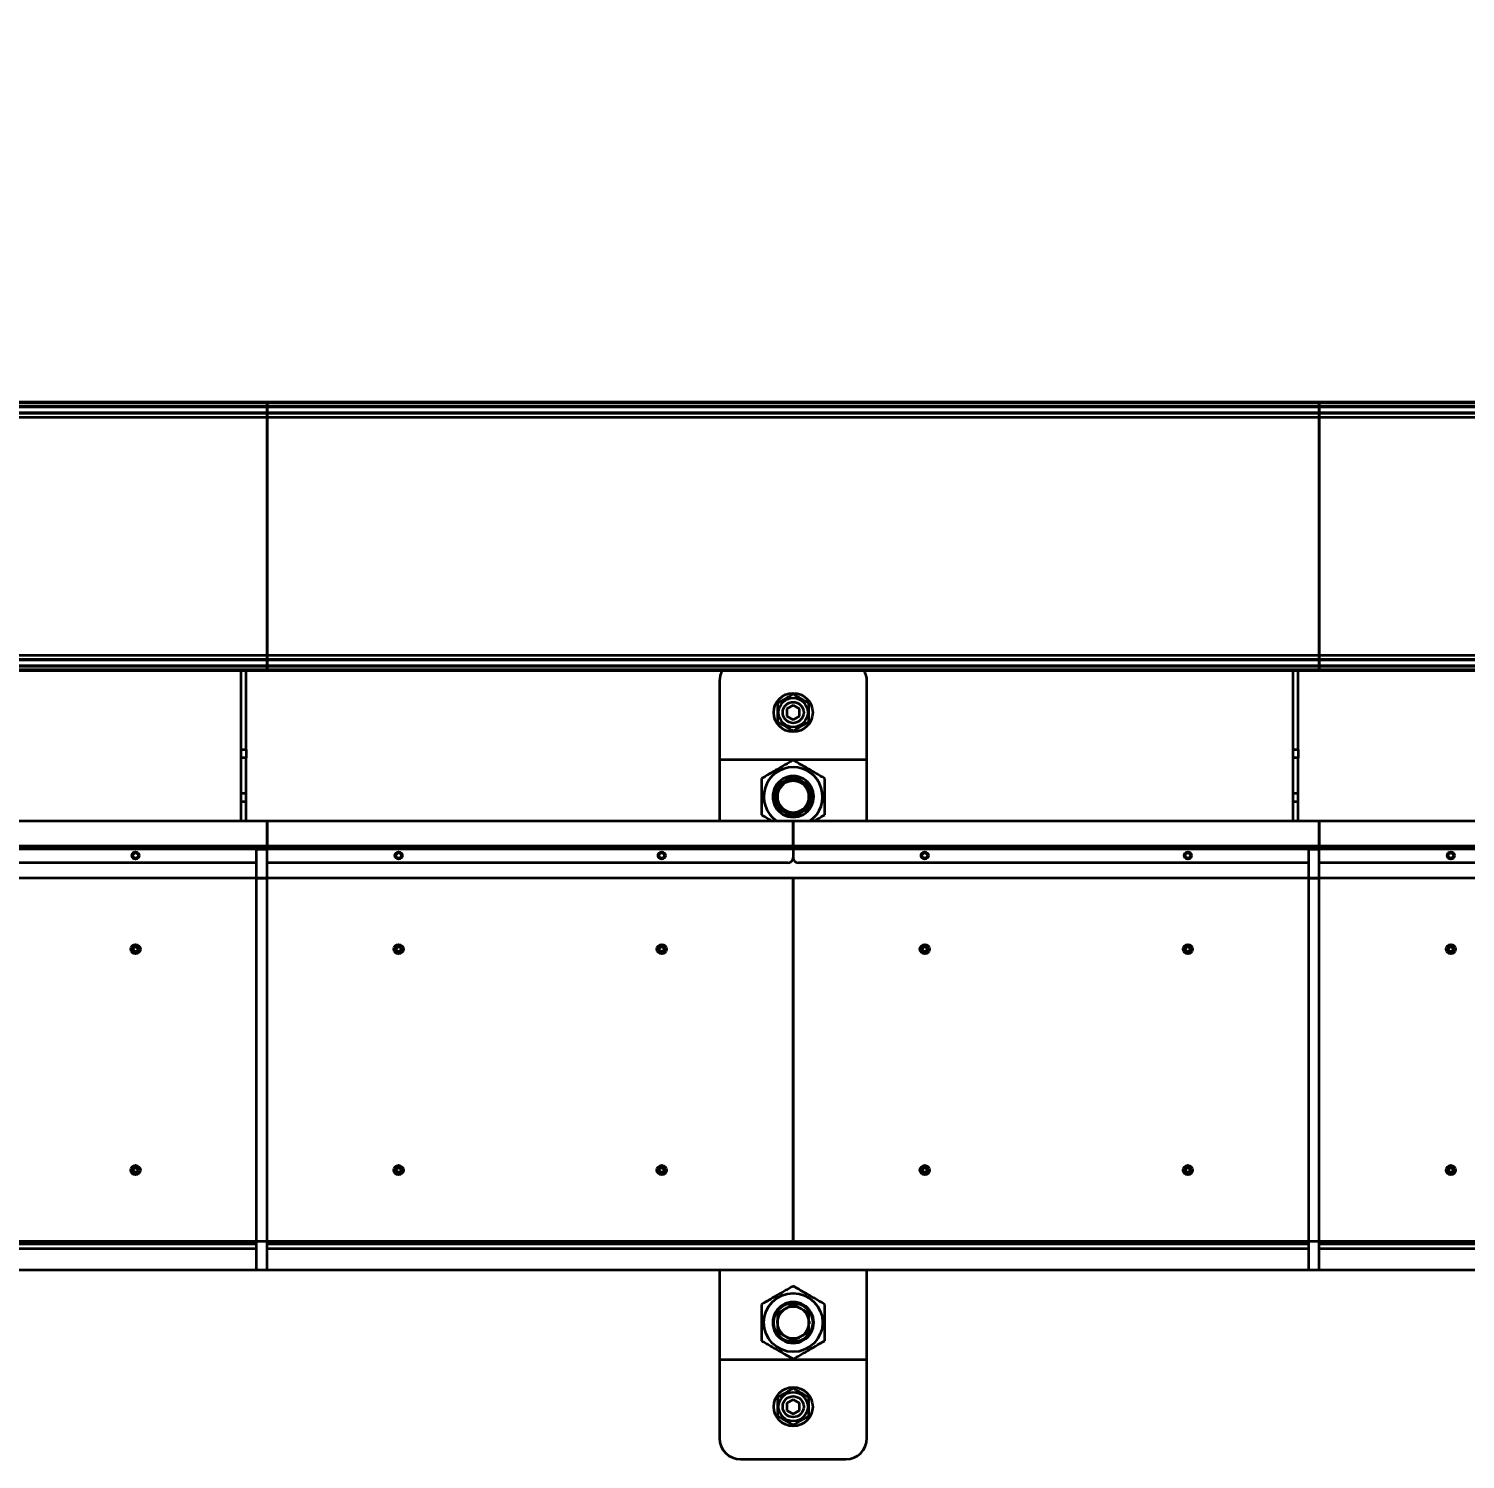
# Model space of a CAD drawing. Header units: millimetres. Extents: x 0 to 420, y 0 to 297.
# Drawn here: x 249.05 to 262.7, y 159.39 to 172.99 of the extents above; entities that cross this region are included whole.
import ezdxf

# ---------------------------------------------------------------- set-up
doc = ezdxf.new("R2010")
doc.units = ezdxf.units.MM
doc.layers.add('尺寸线层', color=150, linetype='Continuous')
doc.styles.add('SLDTEXTSTYLE2', font='TXT', dxfattribs={"width": 0.7})
doc.dimstyles.new('SLDDIMSTYLE0', dxfattribs={"dimtxt": 3.5, "dimasz": 3.302, "dimexe": 0, "dimexo": 0.0625, "dimgap": 0.875, "dimtad": 1, "dimdec": 1, "dimlfac": 100, "dimrnd": 1e-09, "dimzin": 12, "dimdsep": 46, "dimtxsty": 'SLDTEXTSTYLE2', "dimsah": 1, "dimcen": 0.09, "dimadec": 0, "dimazin": 3, "dimtfac": 1, "dimtdec": 3, "dimtofl": 0, "dimtmove": 0, "dimatfit": 3, "dimfxl": 0, "dimfrac": 2, "dimtolj": 1, "dimtzin": 12, "dimarcsym": 0})

# ---------------------------------------------------------------- blocks, each defined once
blk = doc.blocks.new('_D_6')
at = {"layer": '尺寸线层'}
for p, q in [((91.215, 164.917), (91.215, 234.192)), ((321.315, 165.187), (321.315, 234.192)), ((321.315, 233.192), (91.215, 233.192))]:
    blk.add_line(p, q, dxfattribs=at)
for points in [[(91.215, 233.192), (94.517, 232.684), (94.517, 233.7)], [(321.315, 233.192), (318.013, 233.7), (318.013, 232.684)]]:
    blk.add_solid(points, dxfattribs=at)
at = {"layer": '尺寸线层', "insert": (205.173, 237.704), "char_height": 3.5, "attachment_point": 1, "style": 'SLDTEXTSTYLE2'}
blk.add_mtext('23010', dxfattribs=at)
blk = doc.blocks.new('_D_7')
at = {"layer": '尺寸线层'}
for p, q in [((70.597, 160.402), (70.597, 246.192)), ((332.816, 175.117), (332.816, 246.192)), ((332.816, 245.192), (70.597, 245.192))]:
    blk.add_line(p, q, dxfattribs=at)
for points in [[(70.597, 245.192), (73.899, 244.684), (73.899, 245.7)], [(332.816, 245.192), (329.514, 245.7), (329.514, 244.684)]]:
    blk.add_solid(points, dxfattribs=at)
at = {"layer": '尺寸线层', "insert": (202.876, 249.704), "char_height": 3.5, "attachment_point": 1, "style": 'SLDTEXTSTYLE2'}
blk.add_mtext('26221.85', dxfattribs=at)

msp = doc.modelspace()

# ---------------------------------------------------------------- linework, layer by layer
at = {"color": 7, "linetype": 'Continuous', "lineweight": 35}
for p, q in [((251.3154, 169.4422), (241.3154, 169.4422)), ((241.3154, 169.4372), (251.3154, 169.4372)), ((251.3154, 169.4422), (251.3154, 169.4372)), ((261.3154, 169.4422), (251.3154, 169.4422)), ((251.3154, 169.4372), (251.3154, 169.4422)), ((251.3154, 169.4019), (251.3154, 169.4372)), ((251.3154, 169.4372), (251.3154, 169.4019)), ((251.3154, 169.4372), (261.3154, 169.4372)), ((271.3154, 169.4422), (261.3154, 169.4422)), ((261.3154, 169.4372), (261.3154, 169.4422)), ((261.3154, 169.4422), (261.3154, 169.4372)), ((261.3154, 169.4372), (261.3154, 169.4019)), ((261.3154, 169.4372), (271.3154, 169.4372)), ((261.3154, 169.4019), (261.3154, 169.4372)), ((251.3154, 169.4019), (241.3154, 169.4019)), ((241.3154, 169.3976), (251.3154, 169.3976)), ((251.3154, 169.3429), (241.3154, 169.3429)), ((241.3154, 169.3422), (251.3154, 169.3422)), ((241.3154, 169.3372), (251.3154, 169.3372)), ((251.3154, 169.4019), (251.3154, 169.3976)), ((251.3154, 169.3976), (251.3154, 169.4019)), ((261.3154, 169.4019), (251.3154, 169.4019)), ((251.3154, 169.3429), (251.3154, 169.3976)), ((251.3154, 169.3976), (261.3154, 169.3976)), ((251.3154, 169.3976), (251.3154, 169.3429)), ((251.3154, 169.3429), (251.3154, 169.3422)), ((261.3154, 169.3429), (251.3154, 169.3429)), ((251.3154, 169.3422), (251.3154, 169.3429)), ((251.3154, 169.3372), (251.3154, 169.3422)), ((251.3154, 169.3422), (261.3154, 169.3422)), ((251.3154, 169.3422), (251.3154, 169.3372)), ((251.3154, 169.2972), (251.3154, 169.3372)), ((251.3154, 169.3372), (261.3154, 169.3372)), ((251.3154, 169.3372), (251.3154, 169.2972)), ((271.3154, 169.4019), (261.3154, 169.4019)), ((261.3154, 169.3976), (261.3154, 169.4019)), ((261.3154, 169.4019), (261.3154, 169.3976)), ((261.3154, 169.3976), (271.3154, 169.3976)), ((261.3154, 169.3976), (261.3154, 169.3429)), ((261.3154, 169.3429), (261.3154, 169.3976)), ((271.3154, 169.3429), (261.3154, 169.3429)), ((261.3154, 169.3422), (261.3154, 169.3429)), ((261.3154, 169.3429), (261.3154, 169.3422)), ((261.3154, 169.3422), (271.3154, 169.3422)), ((261.3154, 169.3422), (261.3154, 169.3372)), ((261.3154, 169.3372), (261.3154, 169.3422)), ((261.3154, 169.3372), (271.3154, 169.3372)), ((261.3154, 169.3372), (261.3154, 169.2972)), ((261.3154, 169.2972), (261.3154, 169.3372)), ((251.3154, 169.2972), (241.3154, 169.2972)), ((251.3154, 167.0372), (251.3154, 169.2972)), ((251.3154, 169.2972), (251.3154, 167.0372)), ((261.3154, 169.2972), (251.3154, 169.2972)), ((261.3154, 167.0372), (261.3154, 169.2972)), ((261.3154, 169.2972), (261.3154, 167.0372)), ((271.3154, 169.2972), (261.3154, 169.2972)), ((241.3154, 167.0372), (251.3154, 167.0372)), ((251.3154, 166.9972), (241.3154, 166.9972)), ((251.3154, 166.9922), (241.3154, 166.9922)), ((241.3154, 166.9916), (251.3154, 166.9916)), ((251.3154, 166.9972), (251.3154, 167.0372)), ((251.3154, 167.0372), (251.3154, 166.9972)), ((251.3154, 167.0372), (261.3154, 167.0372)), ((251.3154, 166.9922), (251.3154, 166.9972)), ((261.3154, 166.9972), (251.3154, 166.9972)), ((251.3154, 166.9972), (251.3154, 166.9922)), ((251.3154, 166.9922), (251.3154, 166.9916)), ((261.3154, 166.9922), (251.3154, 166.9922)), ((251.3154, 166.9916), (251.3154, 166.9922)), ((251.3154, 166.9369), (251.3154, 166.9916)), ((251.3154, 166.9916), (261.3154, 166.9916)), ((251.3154, 166.9916), (251.3154, 166.9369)), ((261.3154, 167.0372), (261.3154, 166.9972)), ((261.3154, 166.9972), (261.3154, 167.0372)), ((261.3154, 167.0372), (271.3154, 167.0372)), ((271.3154, 166.9972), (261.3154, 166.9972)), ((261.3154, 166.9972), (261.3154, 166.9922)), ((261.3154, 166.9922), (261.3154, 166.9972)), ((271.3154, 166.9922), (261.3154, 166.9922)), ((261.3154, 166.9916), (261.3154, 166.9922)), ((261.3154, 166.9922), (261.3154, 166.9916)), ((261.3154, 166.9916), (271.3154, 166.9916)), ((261.3154, 166.9916), (261.3154, 166.9369)), ((261.3154, 166.9369), (261.3154, 166.9916)), ((251.3154, 166.9369), (241.3154, 166.9369)), ((241.3154, 166.9326), (251.3154, 166.9326)), ((251.3154, 166.8972), (241.3154, 166.8972)), ((241.3154, 166.8922), (251.3154, 166.8922)), ((251.0654, 166.8922), (251.0654, 166.1403)), ((251.1154, 166.1403), (251.1154, 166.8922)), ((251.3154, 166.9369), (251.3154, 166.9326)), ((251.3154, 166.9326), (251.3154, 166.9369)), ((261.3154, 166.9369), (251.3154, 166.9369)), ((251.3154, 166.8972), (251.3154, 166.9326)), ((251.3154, 166.9326), (251.3154, 166.8972)), ((251.3154, 166.9326), (261.3154, 166.9326)), ((251.3154, 166.8972), (251.3154, 166.8922)), ((261.3154, 166.8972), (251.3154, 166.8972)), ((251.3154, 166.8922), (251.3154, 166.8972)), ((251.3154, 166.8922), (261.3154, 166.8922)), ((261.0654, 166.8922), (261.0654, 166.1403)), ((261.1154, 166.1403), (261.1154, 166.8922)), ((261.3154, 166.9326), (261.3154, 166.9369)), ((271.3154, 166.9369), (261.3154, 166.9369)), ((261.3154, 166.9369), (261.3154, 166.9326)), ((261.3154, 166.9326), (261.3154, 166.8972)), ((261.3154, 166.9326), (271.3154, 166.9326)), ((261.3154, 166.8972), (261.3154, 166.9326)), ((271.3154, 166.8972), (261.3154, 166.8972)), ((261.3154, 166.8922), (261.3154, 166.8972)), ((261.3154, 166.8972), (261.3154, 166.8922)), ((261.3154, 166.8922), (271.3154, 166.8922)), ((255.6154, 166.7922), (255.6154, 166.0422)), ((257.0154, 166.0422), (257.0154, 166.7922)), ((256.3154, 166.5615), (256.2554, 166.5269)), ((256.2554, 166.5269), (256.2554, 166.4576)), ((256.2554, 166.4576), (256.3154, 166.423)), ((256.3754, 166.5269), (256.3154, 166.5615)), ((256.3154, 166.423), (256.3754, 166.4576)), ((256.3754, 166.4576), (256.3754, 166.5269)), ((251.0654, 166.1403), (251.1154, 166.1403)), ((251.0654, 166.1403), (251.0654, 166.0622)), ((251.1154, 166.0622), (251.0654, 166.0622)), ((251.0654, 166.0622), (251.0654, 165.7223)), ((251.1154, 166.1403), (251.1154, 166.0622)), ((251.1154, 165.7223), (251.1154, 166.0622)), ((255.6154, 166.0422), (255.6154, 165.4622)), ((257.0154, 166.0422), (255.6154, 166.0422)), ((257.0154, 165.4622), (257.0154, 166.0422)), ((261.0654, 166.1403), (261.1154, 166.1403)), ((261.0654, 166.1403), (261.0654, 166.0622)), ((261.1154, 166.0622), (261.0654, 166.0622)), ((261.0654, 166.0622), (261.0654, 165.7223)), ((261.1154, 166.1403), (261.1154, 166.0622)), ((261.1154, 165.7223), (261.1154, 166.0622)), ((256.1465, 165.7897), (256.3154, 165.8872)), ((256.3154, 165.8872), (256.4842, 165.7897)), ((256.1465, 165.7897), (256.1465, 165.5947)), ((256.4842, 165.7897), (256.4842, 165.5947)), ((251.1154, 165.7223), (251.0654, 165.7223)), ((251.0654, 165.7223), (251.0654, 165.6442)), ((251.1154, 165.6442), (251.0654, 165.6442)), ((251.0654, 165.6442), (251.0654, 165.4622)), ((251.1154, 165.6442), (251.1154, 165.7223)), ((251.1154, 165.4622), (251.1154, 165.6442)), ((256.466, 165.7022), (256.4663, 165.6895)), ((261.1154, 165.7223), (261.0654, 165.7223)), ((261.0654, 165.7223), (261.0654, 165.6442)), ((261.1154, 165.6442), (261.0654, 165.6442)), ((261.0654, 165.6442), (261.0654, 165.4622)), ((261.1154, 165.6442), (261.1154, 165.7223)), ((261.1154, 165.4622), (261.1154, 165.6442)), ((256.1465, 165.5947), (256.3154, 165.4972)), ((256.3154, 165.4972), (256.4842, 165.5947)), ((246.3154, 165.4622), (251.3154, 165.4622)), ((251.3154, 165.2222), (251.3154, 165.4622)), ((251.3154, 165.4622), (251.3154, 165.2222)), ((251.3154, 165.4622), (256.3154, 165.4622)), ((256.3154, 165.4622), (261.3154, 165.4622)), ((256.3154, 165.2222), (256.3154, 165.4622)), ((256.3154, 165.4622), (256.3154, 165.2222)), ((261.3154, 165.2222), (261.3154, 165.4622)), ((261.3154, 165.4622), (261.3154, 165.2222)), ((261.3154, 165.4622), (266.3154, 165.4622)), ((251.3154, 165.2222), (246.3154, 165.2222)), ((251.3154, 165.2222), (251.3154, 165.2022)), ((256.3154, 165.2222), (251.3154, 165.2222)), ((251.3154, 165.2022), (251.3154, 165.2222)), ((261.3154, 165.2222), (256.3154, 165.2222)), ((256.3154, 165.2222), (256.3154, 165.2022)), ((256.3154, 165.2022), (256.3154, 165.2222)), ((261.3154, 165.2222), (261.3154, 165.2022)), ((266.3154, 165.2222), (261.3154, 165.2222)), ((261.3154, 165.2022), (261.3154, 165.2222)), ((246.3154, 165.2022), (251.3154, 165.2022)), ((251.2154, 165.1922), (246.3154, 165.1922)), ((251.2154, 165.1922), (251.3154, 165.1922)), ((251.2154, 164.9172), (251.2154, 165.1922)), ((251.3154, 165.1922), (251.3154, 165.2022)), ((251.3154, 165.2022), (256.3154, 165.2022)), ((251.3154, 165.2022), (251.3154, 165.1922)), ((251.3154, 164.9172), (251.3154, 165.1922)), ((256.3154, 165.1922), (251.3154, 165.1922)), ((256.3154, 165.2022), (261.3154, 165.2022)), ((256.3154, 165.1922), (256.3154, 165.2022)), ((256.3154, 165.2022), (256.3154, 165.1922)), ((256.3154, 165.1922), (256.3154, 165.1122)), ((256.3154, 165.1922), (256.3154, 165.1122)), ((261.2154, 165.1922), (256.3154, 165.1922)), ((261.2154, 164.9172), (261.2154, 165.1922)), ((261.2154, 165.1922), (261.3154, 165.1922)), ((261.3154, 165.1922), (261.3154, 165.2022)), ((261.3154, 165.2022), (266.3154, 165.2022)), ((261.3154, 165.2022), (261.3154, 165.1922)), ((261.3154, 164.9172), (261.3154, 165.1922)), ((266.3154, 165.1922), (261.3154, 165.1922)), ((251.2154, 165.0622), (246.3654, 165.0622)), ((256.2654, 165.0622), (251.3154, 165.0622)), ((261.2154, 165.0622), (256.3654, 165.0622)), ((266.2654, 165.0622), (261.3154, 165.0622)), ((251.3154, 164.9172), (246.3154, 164.9172)), ((251.2154, 161.4672), (251.2154, 164.9172)), ((251.2154, 164.9172), (251.3154, 164.9172)), ((256.3154, 164.9172), (251.3154, 164.9172)), ((251.3154, 161.4672), (251.3154, 164.9172)), ((256.3154, 161.4672), (256.3154, 164.9172)), ((256.3154, 164.9172), (256.3154, 161.4672)), ((261.3154, 164.9172), (256.3154, 164.9172)), ((261.2154, 161.4672), (261.2154, 164.9172)), ((261.2154, 164.9172), (261.3154, 164.9172)), ((266.3154, 164.9172), (261.3154, 164.9172)), ((261.3154, 161.4672), (261.3154, 164.9172)), ((241.3154, 161.4422), (251.2154, 161.4422)), ((251.2154, 161.3922), (241.3154, 161.3922)), ((246.3154, 161.4672), (251.3154, 161.4672)), ((251.2154, 161.4672), (251.3154, 161.4672)), ((251.2154, 161.1922), (251.2154, 161.4672)), ((251.3154, 161.4672), (256.3154, 161.4672)), ((251.3154, 161.1922), (251.3154, 161.4672)), ((251.3154, 161.4422), (261.2154, 161.4422)), ((261.2154, 161.3922), (251.3154, 161.3922)), ((256.3154, 161.4672), (261.3154, 161.4672)), ((261.2154, 161.4672), (261.3154, 161.4672)), ((261.2154, 161.1922), (261.2154, 161.4672)), ((261.3154, 161.4672), (266.3154, 161.4672)), ((261.3154, 161.1922), (261.3154, 161.4672)), ((261.3154, 161.4422), (271.2154, 161.4422)), ((271.2154, 161.3922), (261.3154, 161.3922)), ((241.3154, 161.1922), (251.2154, 161.1922)), ((251.2154, 161.1922), (251.3154, 161.1922)), ((251.3154, 161.1922), (261.2154, 161.1922)), ((255.6154, 161.1922), (255.6154, 160.3422)), ((257.0154, 160.3422), (257.0154, 161.1922)), ((261.2154, 161.1922), (261.3154, 161.1922)), ((261.3154, 161.1922), (271.2154, 161.1922)), ((256.3154, 160.8872), (256.2964, 160.8763)), ((256.3344, 160.8763), (256.3154, 160.8872)), ((256.1655, 160.8007), (256.1465, 160.7897)), ((256.1465, 160.7897), (256.1465, 160.7678)), ((256.4842, 160.7897), (256.4652, 160.8007)), ((256.4659, 160.7039), (256.4659, 160.6809)), ((256.4842, 160.7897), (256.4842, 160.7678)), ((256.1465, 160.6167), (256.1465, 160.5947)), ((256.1655, 160.5838), (256.1465, 160.5947)), ((256.4842, 160.5947), (256.4652, 160.5838)), ((256.4842, 160.6167), (256.4842, 160.5947)), ((256.3154, 160.4972), (256.2964, 160.5082)), ((256.3344, 160.5082), (256.3154, 160.4972)), ((255.6154, 160.3422), (257.0154, 160.3422)), ((255.6154, 160.3422), (255.6154, 159.5922)), ((257.0154, 159.5922), (257.0154, 160.3422)), ((256.3154, 159.9615), (256.2554, 159.9269)), ((256.2554, 159.9269), (256.2554, 159.8576)), ((256.3754, 159.9269), (256.3154, 159.9615)), ((256.3754, 159.8576), (256.3754, 159.9269)), ((256.2554, 159.8576), (256.3154, 159.823)), ((256.3154, 159.823), (256.3754, 159.8576)), ((255.8154, 159.3922), (256.8154, 159.3922))]:
    msp.add_line(p, q, dxfattribs=at)
at = {"color": 7, "linetype": 'Continuous', "lineweight": 35, "flags": 128}
for points in [[(256.3771, 165.83), (256.3905, 165.8232), (256.4044, 165.8142)], [(256.2451, 165.5586), (256.2427, 165.5599), (256.2336, 165.5653)], [(256.4014, 165.5682), (256.3995, 165.5668), (256.3816, 165.5565)], [(256.1647, 160.683), (256.1651, 160.7066), (256.1655, 160.7106)], [(256.2276, 160.8151), (256.2379, 160.8219), (256.2533, 160.8299)]]:
    msp.add_lwpolyline(points, dxfattribs=at)
at = {"color": 7, "linetype": 'Continuous', "lineweight": 35}
for centre, radius in [((256.3154, 166.4922), 0.185), ((256.3154, 166.4922), 0.1385), ((256.3154, 166.4922), 0.1), ((250.0654, 165.1322), 0.035), ((250.0654, 165.1322), 0.025), ((252.5654, 165.1322), 0.035), ((252.5654, 165.1322), 0.025), ((255.0654, 165.1322), 0.035), ((255.0654, 165.1322), 0.025), ((257.5654, 165.1322), 0.035), ((257.5654, 165.1322), 0.025), ((260.0654, 165.1322), 0.035), ((260.0654, 165.1322), 0.025), ((262.5654, 165.1322), 0.035), ((262.5654, 165.1322), 0.025), ((250.0654, 164.2422), 0.045), ((250.0654, 164.2422), 0.0275), ((250.0654, 164.2422), 0.021), ((252.5654, 164.2422), 0.045), ((252.5654, 164.2422), 0.0275), ((252.5654, 164.2422), 0.021), ((255.0654, 164.2422), 0.045), ((255.0654, 164.2422), 0.0275), ((255.0654, 164.2422), 0.021), ((257.5654, 164.2422), 0.045), ((257.5654, 164.2422), 0.0275), ((257.5654, 164.2422), 0.021), ((260.0654, 164.2422), 0.045), ((260.0654, 164.2422), 0.0275), ((260.0654, 164.2422), 0.021), ((262.5654, 164.2422), 0.045), ((262.5654, 164.2422), 0.0275), ((262.5654, 164.2422), 0.021), ((250.0654, 162.1422), 0.045), ((250.0654, 162.1422), 0.0275), ((250.0654, 162.1422), 0.021), ((252.5654, 162.1422), 0.045), ((252.5654, 162.1422), 0.0275), ((252.5654, 162.1422), 0.021), ((255.0654, 162.1422), 0.045), ((255.0654, 162.1422), 0.0275), ((255.0654, 162.1422), 0.021), ((257.5654, 162.1422), 0.045), ((257.5654, 162.1422), 0.0275), ((257.5654, 162.1422), 0.021), ((260.0654, 162.1422), 0.045), ((260.0654, 162.1422), 0.0275), ((260.0654, 162.1422), 0.021), ((262.5654, 162.1422), 0.045), ((262.5654, 162.1422), 0.0275), ((262.5654, 162.1422), 0.021), ((256.3154, 160.6922), 0.2795), ((256.3154, 160.6922), 0.185), ((256.3154, 159.8922), 0.185), ((256.3154, 159.8922), 0.1385), ((256.3154, 159.8922), 0.1)]:
    msp.add_circle(centre, radius, dxfattribs=at)
for centre, radius, start, end in [((255.8154, 166.7922), 0.2, 150, 180), ((256.8154, 166.7922), 0.2, 0, 30), ((256.3154, 165.6922), 0.2795, 304.62404, 235.37596), ((256.3154, 165.6922), 0.195, 90, 150), ((256.3154, 165.6922), 0.195, 30, 90), ((256.3154, 165.6922), 0.195, 150, 210), ((256.3154, 165.6922), 0.15, 120, 180), ((256.3154, 165.6922), 0.15, 60, 120), ((256.3154, 165.6922), 0.15, 0, 60), ((256.3154, 165.6922), 0.195, 330, 30), ((256.3154, 165.6922), 0.151, 176.50763, 187.52903), ((256.3154, 165.6922), 0.15, 180, 240), ((256.3154, 165.6922), 0.15, 300, 0), ((256.3154, 165.6922), 0.195, 210, 270), ((256.3154, 165.6922), 0.15, 240, 300), ((256.3154, 165.6922), 0.195, 270, 330), ((256.2654, 165.1122), 0.05, 270, 0), ((256.3654, 165.1122), 0.05, 180, 270), ((256.3154, 160.6922), 0.195, 90, 150), ((256.3154, 160.6922), 0.15, 60, 120), ((256.3154, 160.6922), 0.195, 30, 90), ((256.3154, 160.6922), 0.195, 150, 210), ((256.3154, 160.6922), 0.15, 120, 180), ((256.3154, 160.6922), 0.15, 0, 60), ((256.3154, 160.6922), 0.195, 330, 30), ((256.3154, 160.6922), 0.195, 210, 270), ((256.3154, 160.6922), 0.151, 183.49237, 185.23986), ((256.3154, 160.6922), 0.15, 180, 240), ((256.3154, 160.6922), 0.15, 240, 300), ((256.3154, 160.6922), 0.195, 270, 330), ((256.3154, 160.6922), 0.15, 300, 0), ((255.8154, 159.5922), 0.2, 180, 270), ((256.8154, 159.5922), 0.2, 270, 0)]:
    msp.add_arc(centre, radius, start, end, dxfattribs=at)
for points, knots in [([(256.3154, 166.6654), (256.3024, 166.6579), (256.276, 166.6427), (256.237, 166.6202), (256.1998, 166.5987), (256.1769, 166.5855), (256.1654, 166.5788)], [0, 0, 0, 0, 0.2646136, 0.5349658, 0.7653524, 1, 1, 1, 1]), ([(256.1654, 166.5788), (256.1654, 166.5638), (256.1654, 166.5334), (256.1654, 166.4884), (256.1654, 166.4453), (256.1654, 166.419), (256.1654, 166.4056)], [0, 0, 0, 0, 0.2646136, 0.5349658, 0.7653524, 1, 1, 1, 1]), ([(256.4654, 166.5788), (256.4524, 166.5864), (256.426, 166.6016), (256.387, 166.6241), (256.3498, 166.6456), (256.3269, 166.6588), (256.3154, 166.6654)], [0, 0, 0, 0, 0.2646136, 0.5349658, 0.7653524, 1, 1, 1, 1]), ([(256.4654, 166.4056), (256.4654, 166.4207), (256.4654, 166.4511), (256.4654, 166.4961), (256.4654, 166.5391), (256.4654, 166.5655), (256.4654, 166.5788)], [0, 0, 0, 0, 0.2646136, 0.5349658, 0.7653524, 1, 1, 1, 1]), ([(256.1654, 166.4056), (256.1784, 166.3981), (256.2047, 166.3829), (256.2437, 166.3604), (256.281, 166.3389), (256.3038, 166.3257), (256.3154, 166.319)], [0, 0, 0, 0, 0.2646136, 0.5349658, 0.7653524, 1, 1, 1, 1]), ([(256.3154, 166.319), (256.3284, 166.3266), (256.3547, 166.3417), (256.3937, 166.3643), (256.431, 166.3858), (256.4538, 166.399), (256.4654, 166.4056)], [0, 0, 0, 0, 0.2646136, 0.5349658, 0.7653524, 1, 1, 1, 1]), ([(256.3154, 166.0387), (256.3024, 166.0312), (256.2765, 166.0162), (256.2366, 165.9932), (256.1959, 165.9697), (256.145, 165.9403), (256.0841, 165.9051), (256.0384, 165.8788), (256.0154, 165.8654)], [0, 0, 0, 0, 0.1323418, 0.2646462, 0.3999105, 0.5351505, 0.7654456, 1, 1, 1, 1]), ([(256.6154, 165.8654), (256.6024, 165.8729), (256.5765, 165.8879), (256.5366, 165.9109), (256.4959, 165.9344), (256.445, 165.9638), (256.3841, 165.999), (256.3384, 166.0253), (256.3154, 166.0387)], [0, 0, 0, 0, 0.1323418, 0.2646462, 0.3999105, 0.5351505, 0.7654456, 1, 1, 1, 1]), ([(256.0154, 165.8654), (256.0154, 165.8505), (256.0154, 165.8205), (256.0154, 165.7745), (256.0154, 165.7275), (256.0154, 165.6688), (256.0154, 165.5984), (256.0154, 165.5457), (256.0154, 165.519)], [0, 0, 0, 0, 0.1323418, 0.2646462, 0.3999105, 0.5351505, 0.7654456, 1, 1, 1, 1]), ([(256.2404, 165.8221), (256.2278, 165.8149), (256.2027, 165.8004), (256.1778, 165.786), (256.1654, 165.7788)], [0, 0, 0, 0, 0.4977806, 1, 1, 1, 1]), ([(256.1654, 165.7788), (256.1654, 165.7646), (256.1654, 165.7359), (256.1654, 165.7068), (256.1654, 165.6922)], [0, 0, 0, 0, 0.4981128, 1, 1, 1, 1]), ([(256.3154, 165.8654), (256.303, 165.8583), (256.2782, 165.844), (256.253, 165.8294), (256.2404, 165.8221)], [0, 0, 0, 0, 0.4981128, 1, 1, 1, 1]), ([(256.3904, 165.8221), (256.3778, 165.8294), (256.3527, 165.8439), (256.3278, 165.8582), (256.3154, 165.8654)], [0, 0, 0, 0, 0.4977806, 1, 1, 1, 1]), ([(256.4654, 165.7788), (256.453, 165.786), (256.4282, 165.8003), (256.403, 165.8149), (256.3904, 165.8221)], [0, 0, 0, 0, 0.4981128, 1, 1, 1, 1]), ([(256.4654, 165.6922), (256.4654, 165.7067), (256.4654, 165.7358), (256.4654, 165.7644), (256.4654, 165.7788)], [0, 0, 0, 0, 0.4977806, 1, 1, 1, 1]), ([(256.6154, 165.519), (256.6154, 165.534), (256.6154, 165.5639), (256.6154, 165.61), (256.6154, 165.657), (256.6154, 165.7157), (256.6154, 165.7861), (256.6154, 165.8388), (256.6154, 165.8654)], [0, 0, 0, 0, 0.1323418, 0.2646462, 0.3999105, 0.5351505, 0.7654456, 1, 1, 1, 1]), ([(256.1654, 165.6922), (256.1654, 165.6778), (256.1654, 165.6487), (256.1654, 165.62), (256.1654, 165.6056)], [0, 0, 0, 0, 0.4977806, 1, 1, 1, 1]), ([(256.4654, 165.6056), (256.4654, 165.6199), (256.4654, 165.6486), (256.4654, 165.6777), (256.4654, 165.6922)], [0, 0, 0, 0, 0.4981128, 1, 1, 1, 1]), ([(256.0154, 165.519), (256.0283, 165.5115), (256.0543, 165.4966), (256.0872, 165.4776), (256.1071, 165.4661), (256.1137, 165.4622)], [0, 0, 0, 0, 0.4009566, 0.8017998, 1, 1, 1, 1]), ([(256.1654, 165.6056), (256.1777, 165.5985), (256.2026, 165.5842), (256.2277, 165.5696), (256.2404, 165.5623)], [0, 0, 0, 0, 0.4981128, 1, 1, 1, 1]), ([(256.2404, 165.5623), (256.2529, 165.5551), (256.2781, 165.5406), (256.3029, 165.5262), (256.3154, 165.519)], [0, 0, 0, 0, 0.4977806, 1, 1, 1, 1]), ([(256.3154, 165.519), (256.3277, 165.5262), (256.3526, 165.5405), (256.3777, 165.555), (256.3904, 165.5623)], [0, 0, 0, 0, 0.4981128, 1, 1, 1, 1]), ([(256.3904, 165.5623), (256.4029, 165.5696), (256.4281, 165.5841), (256.4529, 165.5984), (256.4654, 165.6056)], [0, 0, 0, 0, 0.4977806, 1, 1, 1, 1]), ([(256.517, 165.4622), (256.5266, 165.4678), (256.56, 165.4871), (256.5924, 165.5058), (256.6154, 165.519)], [0, 0, 0, 0, 0.2885167, 1, 1, 1, 1]), ([(256.3154, 161.0387), (256.3024, 161.0312), (256.2765, 161.0162), (256.2366, 160.9932), (256.1959, 160.9697), (256.145, 160.9403), (256.0841, 160.9051), (256.0384, 160.8788), (256.0154, 160.8654)], [0, 0, 0, 0, 0.1323418, 0.2646462, 0.3999105, 0.5351505, 0.7654456, 1, 1, 1, 1]), ([(256.6154, 160.8654), (256.6024, 160.8729), (256.5765, 160.8879), (256.5366, 160.9109), (256.4959, 160.9344), (256.445, 160.9638), (256.3841, 160.999), (256.3384, 161.0253), (256.3154, 161.0387)], [0, 0, 0, 0, 0.1323418, 0.2646462, 0.3999105, 0.5351505, 0.7654456, 1, 1, 1, 1]), ([(256.0154, 160.8654), (256.0154, 160.8505), (256.0154, 160.8205), (256.0154, 160.7745), (256.0154, 160.7275), (256.0154, 160.6688), (256.0154, 160.5984), (256.0154, 160.5457), (256.0154, 160.519)], [0, 0, 0, 0, 0.13234181, 0.2646462, 0.39991053, 0.53515046, 0.76544562, 1, 1, 1, 1]), ([(256.3154, 160.8654), (256.303, 160.8583), (256.2782, 160.844), (256.253, 160.8294), (256.2404, 160.8221)], [0, 0, 0, 0, 0.4981128, 1, 1, 1, 1]), ([(256.3904, 160.8221), (256.3778, 160.8294), (256.3527, 160.8439), (256.3278, 160.8582), (256.3154, 160.8654)], [0, 0, 0, 0, 0.4977806, 1, 1, 1, 1]), ([(256.6154, 160.519), (256.6154, 160.534), (256.6154, 160.5639), (256.6154, 160.61), (256.6154, 160.657), (256.6154, 160.7157), (256.6154, 160.7861), (256.6154, 160.8388), (256.6154, 160.8654)], [0, 0, 0, 0, 0.1323418, 0.2646462, 0.3999105, 0.5351505, 0.7654456, 1, 1, 1, 1]), ([(256.2404, 160.8221), (256.2278, 160.8149), (256.2027, 160.8004), (256.1778, 160.786), (256.1654, 160.7788)], [0, 0, 0, 0, 0.4977806, 1, 1, 1, 1]), ([(256.1654, 160.7788), (256.1654, 160.7646), (256.1654, 160.7359), (256.1654, 160.7068), (256.1654, 160.6922)], [0, 0, 0, 0, 0.4981128, 1, 1, 1, 1]), ([(256.4654, 160.7788), (256.453, 160.786), (256.4282, 160.8003), (256.403, 160.8149), (256.3904, 160.8221)], [0, 0, 0, 0, 0.4981128, 1, 1, 1, 1]), ([(256.4654, 160.6922), (256.4654, 160.7067), (256.4654, 160.7358), (256.4654, 160.7644), (256.4654, 160.7788)], [0, 0, 0, 0, 0.4977806, 1, 1, 1, 1]), ([(256.1654, 160.6922), (256.1654, 160.6778), (256.1654, 160.6487), (256.1654, 160.62), (256.1654, 160.6056)], [0, 0, 0, 0, 0.4977806, 1, 1, 1, 1]), ([(256.1654, 160.6056), (256.1777, 160.5985), (256.2026, 160.5842), (256.2277, 160.5696), (256.2404, 160.5623)], [0, 0, 0, 0, 0.49811277, 1, 1, 1, 1]), ([(256.2404, 160.5623), (256.2529, 160.5551), (256.2781, 160.5406), (256.3029, 160.5262), (256.3154, 160.519)], [0, 0, 0, 0, 0.4977806, 1, 1, 1, 1]), ([(256.3154, 160.519), (256.3277, 160.5262), (256.3526, 160.5405), (256.3777, 160.555), (256.3904, 160.5623)], [0, 0, 0, 0, 0.4981128, 1, 1, 1, 1]), ([(256.3904, 160.5623), (256.4029, 160.5696), (256.4281, 160.5841), (256.4529, 160.5984), (256.4654, 160.6056)], [0, 0, 0, 0, 0.4977806, 1, 1, 1, 1]), ([(256.4654, 160.6056), (256.4654, 160.6199), (256.4654, 160.6486), (256.4654, 160.6777), (256.4654, 160.6922)], [0, 0, 0, 0, 0.4981128, 1, 1, 1, 1]), ([(256.0154, 160.519), (256.0283, 160.5116), (256.0543, 160.4966), (256.0942, 160.4735), (256.1348, 160.4501), (256.1857, 160.4207), (256.2466, 160.3855), (256.2923, 160.3591), (256.3154, 160.3458)], [0, 0, 0, 0, 0.1323418, 0.2646462, 0.3999105, 0.5351505, 0.7654456, 1, 1, 1, 1]), ([(256.3154, 160.3458), (256.3283, 160.3533), (256.3543, 160.3683), (256.3942, 160.3913), (256.4348, 160.4148), (256.4857, 160.4442), (256.5466, 160.4793), (256.5923, 160.5057), (256.6154, 160.519)], [0, 0, 0, 0, 0.1323418, 0.2646462, 0.3999105, 0.5351505, 0.7654456, 1, 1, 1, 1]), ([(256.3154, 160.0654), (256.3024, 160.0579), (256.276, 160.0427), (256.237, 160.0202), (256.1998, 159.9987), (256.1769, 159.9855), (256.1654, 159.9788)], [0, 0, 0, 0, 0.2646136, 0.5349658, 0.7653524, 1, 1, 1, 1]), ([(256.4654, 159.9788), (256.4524, 159.9864), (256.426, 160.0016), (256.387, 160.0241), (256.3498, 160.0456), (256.3269, 160.0588), (256.3154, 160.0654)], [0, 0, 0, 0, 0.2646136, 0.5349658, 0.7653524, 1, 1, 1, 1]), ([(256.1654, 159.9788), (256.1654, 159.9638), (256.1654, 159.9334), (256.1654, 159.8884), (256.1654, 159.8453), (256.1654, 159.819), (256.1654, 159.8056)], [0, 0, 0, 0, 0.2646136, 0.5349658, 0.7653524, 1, 1, 1, 1]), ([(256.4654, 159.8056), (256.4654, 159.8207), (256.4654, 159.8511), (256.4654, 159.8961), (256.4654, 159.9391), (256.4654, 159.9655), (256.4654, 159.9788)], [0, 0, 0, 0, 0.2646136, 0.5349658, 0.7653524, 1, 1, 1, 1]), ([(256.1654, 159.8056), (256.1784, 159.7981), (256.2047, 159.7829), (256.2437, 159.7604), (256.281, 159.7389), (256.3038, 159.7257), (256.3154, 159.719)], [0, 0, 0, 0, 0.2646136, 0.5349658, 0.7653524, 1, 1, 1, 1]), ([(256.3154, 159.719), (256.3284, 159.7266), (256.3547, 159.7417), (256.3937, 159.7643), (256.431, 159.7858), (256.4538, 159.799), (256.4654, 159.8056)], [0, 0, 0, 0, 0.2646136, 0.5349658, 0.7653524, 1, 1, 1, 1])]:
    msp.add_open_spline(points, degree=3, knots=knots, dxfattribs=at)

# ---------------------------------------------------------------- dimensions: what is measured, and where the dimension line sits
at = {"layer": '尺寸线层'}
for base, p1, p2, picture, middle in [((70.597, 245.1922), (332.8156, 175.1167), (70.597, 160.4022), '_D_7', (209.0129, 245.1922)), ((91.2154, 233.1922), (321.3154, 165.1871), (91.2154, 164.9172), '_D_6', (209.0129, 233.1922))]:
    dim = msp.add_linear_dim(base=base, p1=p1, p2=p2, angle=0, dimstyle='SLDDIMSTYLE0', dxfattribs=at)
    dim.commit()
    dim.dimension.update_dxf_attribs({"geometry": picture, "text_midpoint": middle, "dimtype": 160})

doc.saveas('drawing.dxf')
